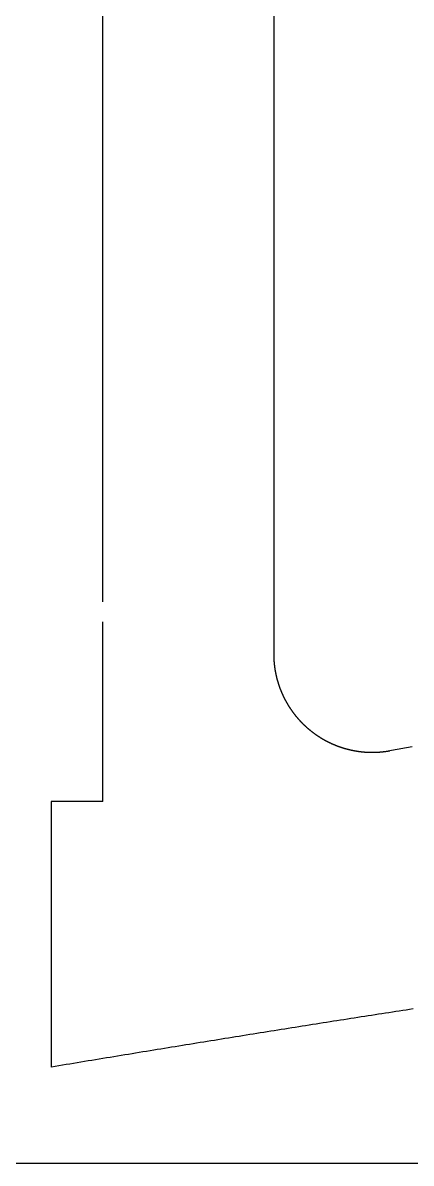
# Model space of a CAD drawing. Extents: x -234 to 666, y 203 to 303.
# Drawn here: x 211.3 to 230.7, y 203.5 to 260.6 of the extents above; entities that cross this region are included whole.
import ezdxf

# ---------------------------------------------------------------- set-up
doc = ezdxf.new("R2010")
doc.units = 0
doc.layers.get('0').update_dxf_attribs({"linetype": 'CONTINUOUS'})
doc.layers.add('90X10', color=1, linetype='CONTINUOUS')

msp = doc.modelspace()

# ---------------------------------------------------------------- linework, layer by layer
for p, q in [((215.26737, 231.61152), (215.26737, 282.36552)), ((223.8369, 274.95926), (223.8369, 229.01778)), ((215.26737, 221.61152), (215.26737, 230.61152)), ((212.6936, 221.61152), (212.6936, 208.30549)), ((215.26737, 221.61152), (212.6936, 221.61152))]:
    msp.add_line(p, q)
for points in [[(223.837, 229.018, 0), (223.837, 229.001, 0), (223.837, 228.984, 0), (223.837, 228.967, 0), (223.837, 228.95, 0), (223.838, 228.933, 0), (223.838, 228.916, 0), (223.838, 228.899, 0), (223.839, 228.882, 0), (223.839, 228.865, 0), (223.84, 228.848, 0), (223.84, 228.832, 0), (223.841, 228.815, 0), (223.842, 228.798, 0), (223.843, 228.781, 0), (223.843, 228.764, 0), (223.844, 228.747, 0), (223.845, 228.73, 0), (223.846, 228.713, 0), (223.847, 228.696, 0), (223.848, 228.68, 0), (223.85, 228.663, 0), (223.851, 228.646, 0), (223.852, 228.629, 0), (223.854, 228.612, 0), (223.855, 228.595, 0), (223.856, 228.579, 0), (223.858, 228.562, 0), (223.86, 228.545, 0), (223.861, 228.528, 0), (223.863, 228.511, 0), (223.865, 228.494, 0), (223.867, 228.478, 0), (223.868, 228.461, 0), (223.87, 228.444, 0), (223.872, 228.427, 0), (223.874, 228.411, 0), (223.876, 228.394, 0), (223.879, 228.377, 0), (223.881, 228.36, 0), (223.883, 228.344, 0), (223.885, 228.327, 0), (223.888, 228.31, 0), (223.89, 228.294, 0), (223.893, 228.277, 0), (223.895, 228.26, 0), (223.898, 228.244, 0), (223.901, 228.227, 0), (223.903, 228.21, 0), (223.906, 228.194, 0), (223.909, 228.177, 0), (223.912, 228.16, 0), (223.915, 228.144, 0), (223.918, 228.127, 0), (223.921, 228.111, 0), (223.924, 228.094, 0), (223.927, 228.077, 0), (223.93, 228.061, 0), (223.934, 228.044, 0), (223.937, 228.028, 0), (223.941, 228.011, 0), (223.944, 227.995, 0), (223.948, 227.978, 0), (223.951, 227.962, 0), (223.955, 227.945, 0), (223.958, 227.929, 0), (223.962, 227.912, 0), (223.966, 227.896, 0), (223.97, 227.879, 0), (223.974, 227.863, 0), (223.978, 227.847, 0), (223.982, 227.83, 0), (223.986, 227.814, 0), (223.99, 227.798, 0), (223.994, 227.781, 0), (223.998, 227.765, 0), (224.003, 227.749, 0), (224.007, 227.732, 0), (224.012, 227.716, 0), (224.016, 227.7, 0), (224.021, 227.683, 0), (224.025, 227.667, 0), (224.03, 227.651, 0), (224.034, 227.635, 0), (224.039, 227.619, 0), (224.044, 227.602, 0), (224.049, 227.586, 0), (224.054, 227.57, 0), (224.059, 227.554, 0), (224.064, 227.538, 0), (224.069, 227.522, 0), (224.074, 227.506, 0), (224.079, 227.489, 0), (224.085, 227.473, 0), (224.09, 227.457, 0), (224.095, 227.441, 0), (224.101, 227.425, 0), (224.106, 227.409, 0), (224.112, 227.393, 0), (224.117, 227.377, 0), (224.123, 227.361, 0), (224.129, 227.346, 0), (224.134, 227.33, 0), (224.14, 227.314, 0), (224.146, 227.298, 0), (224.152, 227.282, 0), (224.158, 227.266, 0), (224.164, 227.25, 0), (224.17, 227.235, 0), (224.176, 227.219, 0), (224.182, 227.203, 0), (224.189, 227.187, 0), (224.195, 227.172, 0), (224.201, 227.156, 0), (224.208, 227.14, 0), (224.214, 227.124, 0), (224.221, 227.109, 0), (224.227, 227.093, 0), (224.234, 227.078, 0), (224.241, 227.062, 0), (224.247, 227.047, 0), (224.254, 227.031, 0), (224.261, 227.016, 0), (224.268, 227, 0), (224.275, 226.985, 0), (224.282, 226.969, 0), (224.289, 226.954, 0), (224.296, 226.938, 0), (224.303, 226.923, 0), (224.31, 226.908, 0), (224.317, 226.893, 0), (224.325, 226.877, 0), (224.332, 226.862, 0), (224.339, 226.847, 0), (224.347, 226.832, 0), (224.354, 226.817, 0), (224.362, 226.801, 0), (224.37, 226.786, 0), (224.377, 226.771, 0), (224.385, 226.756, 0), (224.393, 226.741, 0), (224.401, 226.726, 0), (224.408, 226.711, 0), (224.416, 226.696, 0), (224.424, 226.682, 0), (224.432, 226.667, 0), (224.44, 226.652, 0), (224.448, 226.637, 0), (224.457, 226.622, 0), (224.465, 226.607, 0), (224.473, 226.593, 0), (224.481, 226.578, 0), (224.49, 226.563, 0), (224.498, 226.549, 0), (224.507, 226.534, 0), (224.515, 226.52, 0), (224.524, 226.505, 0), (224.532, 226.491, 0), (224.541, 226.476, 0), (224.55, 226.462, 0), (224.558, 226.447, 0), (224.567, 226.433, 0), (224.576, 226.418, 0), (224.585, 226.404, 0), (224.594, 226.39, 0), (224.603, 226.376, 0), (224.612, 226.361, 0), (224.621, 226.347, 0), (224.63, 226.333, 0), (224.639, 226.319, 0), (224.649, 226.305, 0), (224.658, 226.291, 0), (224.667, 226.277, 0), (224.677, 226.262, 0), (224.686, 226.249, 0), (224.696, 226.235, 0), (224.705, 226.221, 0), (224.715, 226.207, 0), (224.724, 226.193, 0), (224.734, 226.179, 0), (224.744, 226.165, 0), (224.753, 226.152, 0), (224.763, 226.138, 0), (224.773, 226.124, 0), (224.783, 226.11, 0), (224.793, 226.097, 0), (224.803, 226.083, 0), (224.813, 226.07, 0), (224.823, 226.056, 0), (224.833, 226.043, 0), (224.843, 226.029, 0), (224.854, 226.016, 0), (224.864, 226.002, 0), (224.874, 225.989, 0), (224.885, 225.976, 0), (224.895, 225.962, 0), (224.906, 225.949, 0), (224.916, 225.936, 0), (224.927, 225.923, 0), (224.937, 225.91, 0), (224.948, 225.897, 0), (224.959, 225.883, 0), (224.969, 225.87, 0), (224.98, 225.857, 0), (224.991, 225.844, 0), (225.002, 225.832, 0), (225.013, 225.819, 0), (225.024, 225.806, 0), (225.035, 225.793, 0), (225.046, 225.78, 0), (225.057, 225.767, 0), (225.068, 225.755, 0), (225.079, 225.742, 0), (225.09, 225.729, 0), (225.102, 225.717, 0), (225.113, 225.704, 0), (225.124, 225.692, 0), (225.136, 225.679, 0), (225.147, 225.667, 0), (225.159, 225.654, 0), (225.17, 225.642, 0), (225.182, 225.63, 0), (225.194, 225.617, 0), (225.205, 225.605, 0), (225.217, 225.593, 0), (225.229, 225.581, 0), (225.241, 225.568, 0), (225.252, 225.556, 0), (225.264, 225.544, 0), (225.276, 225.532, 0), (225.288, 225.52, 0), (225.3, 225.508, 0), (225.312, 225.496, 0), (225.324, 225.485, 0), (225.336, 225.473, 0), (225.349, 225.461, 0), (225.361, 225.449, 0), (225.373, 225.438, 0), (225.385, 225.426, 0), (225.398, 225.414, 0), (225.41, 225.403, 0), (225.422, 225.391, 0), (225.435, 225.38, 0), (225.447, 225.368, 0), (225.46, 225.357, 0), (225.472, 225.346, 0), (225.485, 225.334, 0), (225.498, 225.323, 0), (225.51, 225.312, 0), (225.523, 225.301, 0), (225.536, 225.29, 0), (225.549, 225.279, 0), (225.561, 225.268, 0), (225.574, 225.257, 0), (225.587, 225.246, 0), (225.6, 225.235, 0), (225.613, 225.224, 0), (225.626, 225.213, 0), (225.639, 225.202, 0), (225.652, 225.192, 0), (225.665, 225.181, 0), (225.678, 225.17, 0), (225.691, 225.16, 0), (225.705, 225.149, 0), (225.718, 225.139, 0), (225.731, 225.128, 0), (225.744, 225.118, 0), (225.758, 225.108, 0), (225.771, 225.097, 0), (225.785, 225.087, 0), (225.798, 225.077, 0), (225.811, 225.067, 0), (225.825, 225.057, 0), (225.839, 225.047, 0), (225.852, 225.037, 0), (225.866, 225.027, 0), (225.879, 225.017, 0), (225.893, 225.007, 0), (225.907, 224.997, 0), (225.921, 224.987, 0), (225.934, 224.978, 0), (225.948, 224.968, 0), (225.962, 224.958, 0), (225.976, 224.949, 0), (225.99, 224.939, 0), (226.004, 224.93, 0), (226.018, 224.92, 0), (226.032, 224.911, 0), (226.046, 224.901, 0), (226.06, 224.892, 0), (226.074, 224.883, 0), (226.088, 224.874, 0), (226.102, 224.865, 0), (226.116, 224.855, 0), (226.131, 224.846, 0), (226.145, 224.837, 0), (226.159, 224.828, 0), (226.174, 224.819, 0), (226.188, 224.811, 0), (226.202, 224.802, 0), (226.217, 224.793, 0), (226.231, 224.784, 0), (226.246, 224.776, 0), (226.26, 224.767, 0), (226.275, 224.758, 0), (226.289, 224.75, 0), (226.304, 224.741, 0), (226.318, 224.733, 0), (226.333, 224.725, 0), (226.348, 224.716, 0), (226.362, 224.708, 0), (226.377, 224.7, 0), (226.392, 224.692, 0), (226.407, 224.683, 0), (226.422, 224.675, 0), (226.437, 224.667, 0), (226.451, 224.659, 0), (226.466, 224.651, 0), (226.481, 224.644, 0), (226.496, 224.636, 0), (226.511, 224.628, 0), (226.526, 224.62, 0), (226.541, 224.613, 0), (226.556, 224.605, 0), (226.572, 224.597, 0), (226.587, 224.59, 0), (226.602, 224.582, 0), (226.617, 224.575, 0), (226.632, 224.568, 0), (226.648, 224.56, 0), (226.663, 224.553, 0), (226.678, 224.546, 0), (226.693, 224.539, 0), (226.709, 224.532, 0), (226.724, 224.524, 0), (226.74, 224.517, 0), (226.755, 224.511, 0), (226.77, 224.504, 0), (226.786, 224.497, 0), (226.801, 224.49, 0), (226.817, 224.483, 0), (226.833, 224.476, 0), (226.848, 224.47, 0), (226.864, 224.463, 0), (226.879, 224.457, 0), (226.895, 224.45, 0), (226.911, 224.444, 0), (226.926, 224.437, 0), (226.942, 224.431, 0), (226.958, 224.425, 0), (226.974, 224.419, 0), (226.989, 224.413, 0), (227.005, 224.406, 0), (227.021, 224.4, 0), (227.037, 224.394, 0), (227.053, 224.388, 0), (227.069, 224.383, 0), (227.084, 224.377, 0), (227.1, 224.371, 0), (227.116, 224.365, 0), (227.132, 224.36, 0), (227.148, 224.354, 0), (227.164, 224.348, 0), (227.18, 224.343, 0), (227.196, 224.338, 0), (227.212, 224.332, 0), (227.228, 224.327, 0), (227.244, 224.322, 0), (227.26, 224.316, 0), (227.277, 224.311, 0), (227.293, 224.306, 0), (227.309, 224.301, 0), (227.325, 224.296, 0), (227.341, 224.291, 0), (227.357, 224.286, 0), (227.374, 224.281, 0), (227.39, 224.277, 0), (227.406, 224.272, 0), (227.422, 224.267, 0), (227.438, 224.263, 0), (227.455, 224.258, 0), (227.471, 224.254, 0), (227.487, 224.249, 0), (227.504, 224.245, 0), (227.52, 224.24, 0), (227.536, 224.236, 0), (227.553, 224.232, 0), (227.569, 224.228, 0), (227.586, 224.224, 0), (227.602, 224.22, 0), (227.618, 224.216, 0), (227.635, 224.212, 0), (227.651, 224.208, 0), (227.668, 224.204, 0), (227.684, 224.2, 0), (227.701, 224.196, 0), (227.717, 224.193, 0), (227.734, 224.189, 0), (227.75, 224.186, 0), (227.767, 224.182, 0), (227.783, 224.179, 0), (227.8, 224.175, 0), (227.817, 224.172, 0), (227.833, 224.169, 0), (227.85, 224.166, 0), (227.866, 224.162, 0), (227.883, 224.159, 0), (227.9, 224.156, 0), (227.916, 224.153, 0), (227.933, 224.15, 0), (227.95, 224.148, 0), (227.966, 224.145, 0), (227.983, 224.142, 0), (228, 224.139, 0), (228.016, 224.137, 0), (228.033, 224.134, 0), (228.05, 224.132, 0), (228.067, 224.129, 0), (228.083, 224.127, 0), (228.1, 224.124, 0), (228.117, 224.122, 0), (228.134, 224.12, 0), (228.151, 224.118, 0), (228.167, 224.116, 0), (228.184, 224.113, 0), (228.201, 224.111, 0), (228.218, 224.11, 0), (228.235, 224.108, 0), (228.252, 224.106, 0), (228.268, 224.104, 0), (228.285, 224.102, 0), (228.302, 224.101, 0), (228.319, 224.099, 0), (228.336, 224.098, 0), (228.353, 224.096, 0), (228.37, 224.095, 0), (228.386, 224.093, 0), (228.403, 224.092, 0), (228.42, 224.091, 0), (228.437, 224.089, 0), (228.454, 224.088, 0), (228.471, 224.087, 0), (228.488, 224.086, 0), (228.505, 224.085, 0), (228.522, 224.084, 0), (228.538, 224.084, 0), (228.555, 224.083, 0), (228.572, 224.082, 0), (228.589, 224.081, 0), (228.606, 224.081, 0), (228.623, 224.08, 0), (228.64, 224.08, 0), (228.657, 224.079, 0), (228.674, 224.079, 0), (228.691, 224.079, 0), (228.708, 224.078, 0), (228.724, 224.078, 0), (228.741, 224.078, 0), (228.758, 224.078, 0), (228.775, 224.078, 0), (228.792, 224.078, 0), (228.809, 224.078, 0), (228.826, 224.078, 0), (228.843, 224.078, 0), (228.86, 224.078, 0), (228.877, 224.079, 0), (228.893, 224.079, 0), (228.91, 224.08, 0), (228.927, 224.08, 0), (228.944, 224.081, 0), (228.961, 224.081, 0), (228.978, 224.082, 0), (228.995, 224.083, 0), (229.012, 224.083, 0), (229.029, 224.084, 0), (229.045, 224.085, 0), (229.062, 224.086, 0), (229.079, 224.087, 0), (229.096, 224.088, 0), (229.113, 224.089, 0), (229.13, 224.09, 0), (229.147, 224.092, 0), (229.164, 224.093, 0), (229.18, 224.094, 0), (229.197, 224.096, 0), (229.214, 224.097, 0), (229.231, 224.099, 0), (229.248, 224.1, 0), (229.265, 224.102, 0), (229.281, 224.104, 0), (229.298, 224.105, 0), (229.315, 224.107, 0), (229.332, 224.109, 0), (229.349, 224.111, 0), (229.366, 224.113, 0), (229.382, 224.115, 0), (229.399, 224.117, 0), (229.416, 224.119, 0), (229.433, 224.122, 0), (229.449, 224.124, 0), (229.466, 224.126, 0), (229.483, 224.129, 0), (229.5, 224.131, 0), (229.516, 224.133, 0), (229.533, 224.136, 0), (229.55, 224.139, 0), (229.567, 224.141, 0), (229.583, 224.144, 0), (229.6, 224.147, 0), (229.617, 224.15, 0), (229.634, 224.153, 0), (229.65, 224.156, 0)], [(230.774, 224.357, 0), (230.68, 224.34, 0), (230.587, 224.323, 0), (230.493, 224.307, 0), (230.399, 224.29, 0), (230.305, 224.273, 0), (230.212, 224.256, 0), (230.118, 224.24, 0), (230.025, 224.223, 0), (229.931, 224.206, 0), (229.837, 224.189, 0), (229.744, 224.172, 0), (229.65, 224.156, 0)], [(230.822, 211.217, 0), (230.649, 211.191, 0), (230.476, 211.164, 0), (230.303, 211.138, 0), (230.13, 211.111, 0), (229.957, 211.085, 0), (229.784, 211.058, 0), (229.61, 211.031, 0), (229.437, 211.005, 0), (229.264, 210.978, 0), (229.091, 210.951, 0), (228.918, 210.924, 0), (228.744, 210.897, 0), (228.571, 210.87, 0), (228.397, 210.843, 0), (228.224, 210.816, 0), (228.051, 210.789, 0), (227.877, 210.762, 0), (227.703, 210.735, 0), (227.53, 210.708, 0), (227.356, 210.681, 0), (227.182, 210.654, 0), (227.008, 210.626, 0), (226.834, 210.599, 0), (226.66, 210.572, 0), (226.486, 210.544, 0), (226.312, 210.517, 0), (226.138, 210.489, 0), (225.964, 210.462, 0), (225.789, 210.434, 0), (225.615, 210.407, 0), (225.44, 210.379, 0), (225.266, 210.351, 0), (225.091, 210.324, 0), (224.916, 210.296, 0), (224.741, 210.268, 0), (224.566, 210.24, 0), (224.391, 210.212, 0), (224.216, 210.184, 0), (224.04, 210.156, 0), (223.865, 210.128, 0), (223.69, 210.1, 0), (223.514, 210.072, 0), (223.338, 210.044, 0), (223.162, 210.016, 0), (222.986, 209.988, 0), (222.81, 209.959, 0), (222.634, 209.931, 0), (222.458, 209.903, 0), (222.281, 209.874, 0), (222.105, 209.846, 0), (221.928, 209.817, 0), (221.751, 209.789, 0), (221.574, 209.76, 0), (221.397, 209.732, 0), (221.22, 209.703, 0), (221.042, 209.674, 0), (220.865, 209.646, 0), (220.687, 209.617, 0), (220.509, 209.588, 0), (220.331, 209.559, 0), (220.153, 209.53, 0), (219.975, 209.501, 0), (219.797, 209.472, 0), (219.618, 209.443, 0), (219.439, 209.414, 0), (219.26, 209.385, 0), (219.081, 209.356, 0), (218.902, 209.327, 0), (218.723, 209.297, 0), (218.543, 209.268, 0), (218.363, 209.239, 0), (218.183, 209.209, 0), (218.003, 209.18, 0), (217.823, 209.15, 0), (217.643, 209.121, 0), (217.462, 209.091, 0), (217.281, 209.062, 0), (217.1, 209.032, 0), (216.919, 209.002, 0), (216.737, 208.972, 0), (216.556, 208.943, 0), (216.374, 208.913, 0), (216.192, 208.883, 0), (216.01, 208.853, 0), (215.828, 208.823, 0), (215.645, 208.793, 0), (215.462, 208.763, 0), (215.279, 208.733, 0), (215.096, 208.702, 0), (214.912, 208.672, 0), (214.729, 208.642, 0), (214.545, 208.612, 0), (214.361, 208.581, 0), (214.176, 208.551, 0), (213.992, 208.52, 0), (213.807, 208.49, 0), (213.622, 208.459, 0), (213.437, 208.428, 0), (213.251, 208.398, 0), (213.066, 208.367, 0), (212.88, 208.336, 0), (212.694, 208.305, 0)]]:
    msp.add_polyline3d(points)
at = {"layer": '90X10', "color": 1, "linetype": 'CONTINUOUS'}
msp.add_lwpolyline([(-233.81347, 203.49024), (666.18653, 203.49024), (666.18653, 303.49024), (-233.81347, 303.49024)], close=True, dxfattribs=at)

doc.saveas('drawing.dxf')
